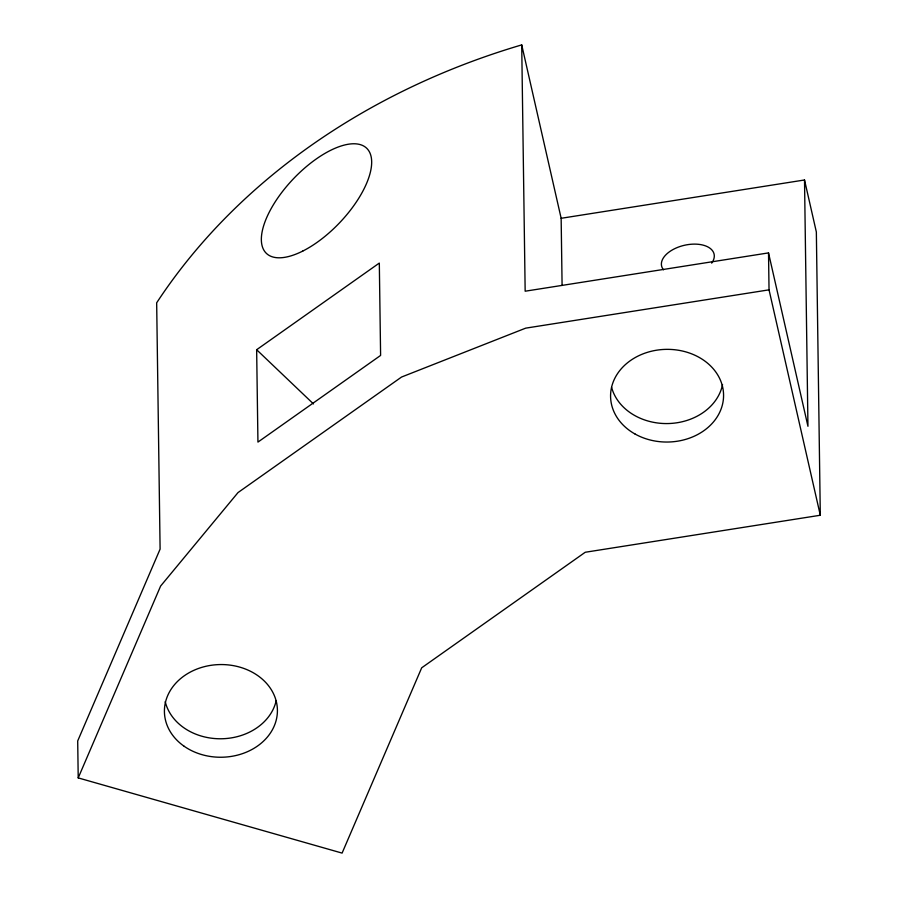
<?xml version="1.0" encoding="UTF-8"?>
<svg xmlns="http://www.w3.org/2000/svg" width="898" height="898" viewBox="0 0 898 898"><rect width="100%" height="100%" fill="white"/><g stroke="black" fill="none" stroke-linecap="round" stroke-linejoin="round"><path stroke-width="1.35" d="M78.216 777.904L160.619 586.057L238.004 492.587L401.552 377.037L525.678 328.152L769.036 289.841L768.52 252.899L525.162 291.21L521.716 44.9A668.381 548.173 -0.8 0 0 156.667 302.806L160.102 549.116L77.699 740.951L78.216 777.904L342.093 853.1L421.69 667.809L585.238 552.259L820.301 515.25L816.349 231.998L804.518 179.982L561.149 218.293L562.092 285.463M256.648 349.726L379.315 263.069L380.606 355.428L257.939 442.097L256.648 349.726L313.481 403.932M768.52 252.899L807.953 426.292L804.518 179.982M769.036 289.841L820.301 515.25M521.716 44.9L561.149 218.293M276.214 700.608A56.507 46.348 -0.8 0 1 220.998 738.773A56.507 46.348 -0.8 0 1 165.221 701.664M722.553 384.557A56.507 46.348 -0.8 0 1 668.179 423.553A56.507 46.348 -0.8 0 1 611.583 387.274M663.487 269.804A26.906 15.165 -12.8 0 1 688.497 244.537A26.906 15.165 -12.8 0 1 711.665 263.136M184.225 746.317A56.507 46.348 -0.8 0 0 276.472 719.085A56.507 46.348 -0.8 0 0 202.028 667.304A56.507 46.348 -0.8 0 0 184.225 746.317M635.111 434.06A56.507 46.348 -0.8 0 0 723.406 399.026A56.507 46.348 -0.8 0 0 642.699 353.992A56.507 46.348 -0.8 0 0 635.111 434.06M302.783 251.058A72.659 31.89 -46.4 0 0 369.673 152.391A72.659 31.89 -46.4 0 0 277.067 199.008A72.659 31.89 -46.4 0 0 302.783 251.058"/></g></svg>
